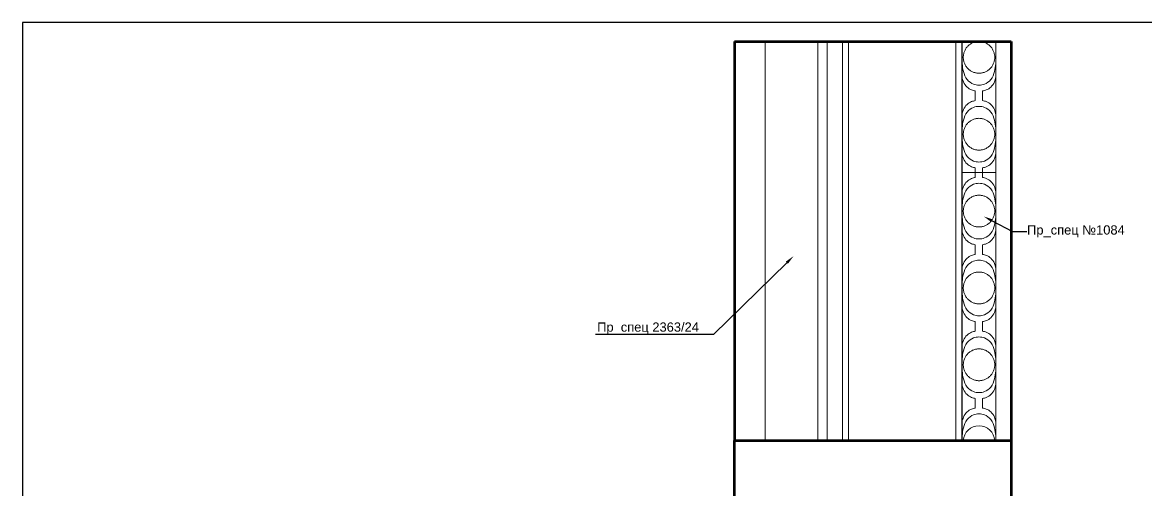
# Model space of a CAD drawing. Header units: millimetres. Extents: x 107 to 677, y -13925 to -13545.
# Drawn here: x 107 to 472.4, y -13697.6 to -13545.3 of the extents above; entities that cross this region are included whole.
import ezdxf
from ezdxf import colors
from ezdxf.entities.mleader import LeaderData, LeaderLine
from ezdxf.math import Vec2, Vec3

# ---------------------------------------------------------------- set-up
doc = ezdxf.new("R2010")
doc.units = ezdxf.units.MM
doc.layers.add('0_Ном._пера__7_Ном._пера__38', color=38, linetype='Continuous', lineweight=5)
doc.layers.add('линия 50', color=1, linetype='Continuous', lineweight=100)
doc.layers.add('кривые', color=7, linetype='Continuous', true_color=0xffffff)
doc.layers.add('размеры в модели', color=7, linetype='Continuous')
doc.styles.get("Standard").update_dxf_attribs({"font": 'arial.ttf'})

msp = doc.modelspace()

# ---------------------------------------------------------------- linework, layer by layer
at = {"color": 6, "ltscale": 1000}
msp.add_lwpolyline([(106.98, -13925.32), (676.98, -13925.32), (676.98, -13545.32), (106.98, -13545.32)], close=True, dxfattribs=at)
at = {"layer": '0_Ном._пера__7_Ном._пера__38', "color": 28, "linetype": 'Continuous', "lineweight": 0}
msp.add_line((425.39, -13681.33), (415.39, -13681.33), dxfattribs=at)
at = {"layer": 'кривые', "color": 7, "lineweight": 15}
for p, q in [((412.46, -13556.67), (412.46, -13551.5)), ((423.46, -13551.5), (423.46, -13556.67)), ((412.46, -13569.17), (412.46, -13556.67)), ((423.46, -13556.67), (423.46, -13569.17)), ((412.46, -13581.67), (412.46, -13569.17)), ((416.77, -13569.17), (416.77, -13567.6)), ((416.77, -13570.74), (416.77, -13569.17)), ((419.15, -13569.17), (419.15, -13567.6)), ((419.15, -13570.74), (419.15, -13569.17)), ((423.46, -13569.17), (423.46, -13581.67)), ((412.46, -13594.17), (412.46, -13581.67)), ((423.46, -13581.67), (423.46, -13594.17)), ((423.46, -13594.17), (412.46, -13594.17)), ((412.46, -13594.17), (423.46, -13594.17)), ((412.46, -13606.67), (412.46, -13594.17)), ((416.77, -13592.6), (416.77, -13594.17)), ((416.77, -13595.74), (416.77, -13594.17)), ((419.15, -13592.6), (419.15, -13594.17)), ((419.15, -13595.74), (419.15, -13594.17)), ((423.46, -13594.17), (423.46, -13606.67)), ((412.46, -13619.17), (412.46, -13606.67)), ((423.46, -13606.67), (423.46, -13619.17)), ((412.46, -13631.67), (412.46, -13619.17)), ((416.77, -13617.6), (416.77, -13619.17)), ((416.77, -13619.17), (416.77, -13620.74)), ((419.15, -13617.6), (419.15, -13619.17)), ((419.15, -13619.17), (419.15, -13620.74)), ((423.46, -13619.17), (423.46, -13631.67)), ((412.46, -13644.17), (412.46, -13631.67)), ((423.46, -13631.67), (423.46, -13644.17)), ((412.46, -13656.67), (412.46, -13644.17)), ((416.77, -13644.17), (416.77, -13642.6)), ((416.77, -13645.74), (416.77, -13644.17)), ((419.15, -13644.17), (419.15, -13642.6)), ((419.15, -13645.74), (419.15, -13644.17)), ((423.46, -13644.17), (423.46, -13656.67)), ((412.46, -13669.17), (412.46, -13656.67)), ((423.46, -13656.67), (423.46, -13669.17)), ((416.77, -13669.17), (416.77, -13667.6)), ((419.15, -13669.17), (419.15, -13667.6)), ((412.46, -13681.33), (412.46, -13669.17)), ((416.77, -13670.74), (416.77, -13669.17)), ((419.15, -13670.74), (419.15, -13669.17)), ((423.46, -13669.17), (423.46, -13681.33))]:
    msp.add_line(p, q, dxfattribs=at)
for points in [[(348.49, -13551.5), (348.49, -13681.33)], [(365.59, -13551.5), (365.59, -13681.33)], [(368.59, -13551.5), (368.59, -13681.33)], [(373.59, -13551.5), (373.59, -13681.33)], [(375.59, -13551.5), (375.59, -13681.33)], [(410.48, -13551.5), (410.48, -13681.33)], [(412.43, -13551.5), (412.43, -13681.33)], [(423.47, -13551.5), (423.47, -13681.33)]]:
    msp.add_lwpolyline(points, dxfattribs=at)
msp.add_lwpolyline([(412.87, -13681.33, -0.94622), (423.08, -13681.33, -0.027624)], format="xyb", dxfattribs=at)
for points, knots in [([(417.97, -13561.84), (423.09, -13561.84), (423.09, -13556.67), (423.09, -13551.5), (417.97, -13551.5), (412.86, -13551.5), (412.86, -13556.67), (412.86, -13561.84), (417.97, -13561.84)], [0, 0, 0, 14.363057, 14.363057, 28.726114, 28.726114, 43.089172, 43.089172, 57.452229, 57.452229, 57.452229]), ([(417.97, -13586.84), (423.09, -13586.84), (423.09, -13581.67), (423.09, -13576.5), (417.97, -13576.5), (412.86, -13576.5), (412.86, -13581.67), (412.86, -13586.84), (417.97, -13586.84)], [0, 0, 0, 14.363328, 14.363328, 28.726656, 28.726656, 43.089983, 43.089983, 57.453311, 57.453311, 57.453311]), ([(417.97, -13611.84), (423.09, -13611.84), (423.09, -13606.67), (423.09, -13601.5), (417.97, -13601.5), (412.86, -13601.5), (412.86, -13606.67), (412.86, -13611.84), (417.97, -13611.84)], [0, 0, 0, 14.363057, 14.363057, 28.726114, 28.726114, 43.089172, 43.089172, 57.452229, 57.452229, 57.452229]), ([(417.97, -13636.84), (423.09, -13636.84), (423.09, -13631.67), (423.09, -13626.5), (417.97, -13626.5), (412.86, -13626.5), (412.86, -13631.67), (412.86, -13636.84), (417.97, -13636.84)], [0, 0, 0, 14.362787, 14.362787, 28.725573, 28.725573, 43.08836, 43.08836, 57.451147, 57.451147, 57.451147]), ([(417.97, -13661.84), (423.09, -13661.84), (423.09, -13656.67), (423.09, -13651.5), (417.97, -13651.5), (412.86, -13651.5), (412.86, -13656.67), (412.86, -13661.84), (417.97, -13661.84)], [0, 0, 0, 14.363057, 14.363057, 28.726114, 28.726114, 43.089172, 43.089172, 57.452229, 57.452229, 57.452229])]:
    msp.add_rational_spline(points, [1, 0.707106781187, 1, 0.707106781187, 1, 0.707106781187, 1, 0.707106781187, 1], degree=2, knots=knots, dxfattribs=at)
for points, knots in [([(417.96, -13565.72), (417.36, -13565.72), (416.76, -13565.62), (416.19, -13565.4), (415.39, -13565.1), (414.66, -13564.56), (414.12, -13563.89), (413.51, -13563.12), (413.13, -13562.18), (412.89, -13561.22), (412.68, -13560.37), (412.58, -13559.5), (412.52, -13558.62), (412.47, -13557.97), (412.45, -13557.32), (412.46, -13556.67)], [978.526763, 978.526763, 978.526763, 978.526763, 979.526763, 979.526763, 979.526763, 980.526763, 980.526763, 980.526763, 981.526763, 981.526763, 981.526763, 982.526763, 982.526763, 982.526763, 983.526763, 983.526763, 983.526763, 983.526763]), ([(423.46, -13556.67), (423.47, -13557.32), (423.44, -13557.97), (423.39, -13558.62), (423.33, -13559.5), (423.23, -13560.37), (423.02, -13561.22), (422.78, -13562.18), (422.41, -13563.12), (421.79, -13563.89), (421.25, -13564.56), (420.52, -13565.1), (419.72, -13565.4), (419.16, -13565.62), (418.55, -13565.72), (417.96, -13565.72)], [973.526763, 973.526763, 973.526763, 973.526763, 974.526763, 974.526763, 974.526763, 975.526763, 975.526763, 975.526763, 976.526763, 976.526763, 976.526763, 977.526763, 977.526763, 977.526763, 978.526763, 978.526763, 978.526763, 978.526763]), ([(416.77, -13567.6), (416.36, -13567.54), (415.95, -13567.43), (415.57, -13567.28), (415.02, -13567.06), (414.51, -13566.75), (414.08, -13566.35), (413.59, -13565.88), (413.21, -13565.3), (412.94, -13564.67), (412.7, -13564.13), (412.53, -13563.56), (412.46, -13562.98)], [9.549019, 9.549019, 9.549019, 9.549019, 10.549019, 10.549019, 10.549019, 11.549019, 11.549019, 11.549019, 12.549019, 12.549019, 12.549019, 13.549019, 13.549019, 13.549019, 13.549019]), ([(419.15, -13567.6), (419.56, -13567.54), (419.96, -13567.43), (420.35, -13567.28), (420.89, -13567.06), (421.4, -13566.75), (421.83, -13566.35), (422.32, -13565.88), (422.7, -13565.3), (422.98, -13564.67), (423.22, -13564.13), (423.38, -13563.56), (423.46, -13562.98)], [9.549019, 9.549019, 9.549019, 9.549019, 10.549019, 10.549019, 10.549019, 11.549019, 11.549019, 11.549019, 12.549019, 12.549019, 12.549019, 13.549019, 13.549019, 13.549019, 13.549019]), ([(417.96, -13572.62), (417.36, -13572.63), (416.76, -13572.73), (416.19, -13572.94), (415.39, -13573.24), (414.66, -13573.78), (414.12, -13574.45), (413.51, -13575.22), (413.13, -13576.16), (412.89, -13577.12), (412.68, -13577.98), (412.58, -13578.85), (412.52, -13579.72), (412.47, -13580.37), (412.45, -13581.02), (412.46, -13581.67)], [1042.765607, 1042.765607, 1042.765607, 1042.765607, 1043.765607, 1043.765607, 1043.765607, 1044.765607, 1044.765607, 1044.765607, 1045.765607, 1045.765607, 1045.765607, 1046.765607, 1046.765607, 1046.765607, 1047.765607, 1047.765607, 1047.765607, 1047.765607]), ([(412.46, -13575.37), (412.53, -13574.78), (412.7, -13574.21), (412.94, -13573.67), (413.21, -13573.04), (413.59, -13572.46), (414.08, -13572), (414.51, -13571.6), (415.02, -13571.29), (415.57, -13571.07), (415.95, -13570.91), (416.36, -13570.8), (416.77, -13570.74)], [0, 0, 0, 0, 1, 1, 1, 2, 2, 2, 3, 3, 3, 4, 4, 4, 4]), ([(423.46, -13581.67), (423.47, -13581.02), (423.44, -13580.37), (423.39, -13579.72), (423.33, -13578.85), (423.23, -13577.98), (423.02, -13577.12), (422.78, -13576.16), (422.41, -13575.22), (421.79, -13574.45), (421.25, -13573.78), (420.52, -13573.24), (419.72, -13572.94), (419.16, -13572.73), (418.55, -13572.63), (417.96, -13572.62)], [1037.765607, 1037.765607, 1037.765607, 1037.765607, 1038.765607, 1038.765607, 1038.765607, 1039.765607, 1039.765607, 1039.765607, 1040.765607, 1040.765607, 1040.765607, 1041.765607, 1041.765607, 1041.765607, 1042.765607, 1042.765607, 1042.765607, 1042.765607]), ([(423.46, -13575.37), (423.38, -13574.78), (423.22, -13574.21), (422.98, -13573.67), (422.7, -13573.04), (422.32, -13572.46), (421.83, -13572), (421.4, -13571.6), (420.89, -13571.29), (420.35, -13571.07), (419.96, -13570.91), (419.56, -13570.8), (419.15, -13570.74)], [0, 0, 0, 0, 1, 1, 1, 2, 2, 2, 3, 3, 3, 4, 4, 4, 4]), ([(412.46, -13581.67), (412.45, -13582.32), (412.47, -13582.97), (412.52, -13583.62), (412.58, -13584.5), (412.68, -13585.37), (412.89, -13586.22), (413.13, -13587.18), (413.51, -13588.12), (414.12, -13588.89), (414.66, -13589.56), (415.39, -13590.1), (416.19, -13590.4), (416.76, -13590.62), (417.36, -13590.72), (417.96, -13590.72)], [1047.765607, 1047.765607, 1047.765607, 1047.765607, 1048.765607, 1048.765607, 1048.765607, 1049.765607, 1049.765607, 1049.765607, 1050.765607, 1050.765607, 1050.765607, 1051.765607, 1051.765607, 1051.765607, 1052.765607, 1052.765607, 1052.765607, 1052.765607]), ([(417.96, -13590.72), (418.55, -13590.72), (419.16, -13590.62), (419.72, -13590.4), (420.52, -13590.1), (421.25, -13589.56), (421.79, -13588.89), (422.41, -13588.12), (422.78, -13587.18), (423.02, -13586.22), (423.23, -13585.37), (423.33, -13584.5), (423.39, -13583.62), (423.44, -13582.97), (423.47, -13582.32), (423.46, -13581.67)], [1052.765607, 1052.765607, 1052.765607, 1052.765607, 1053.765607, 1053.765607, 1053.765607, 1054.765607, 1054.765607, 1054.765607, 1055.765607, 1055.765607, 1055.765607, 1056.765607, 1056.765607, 1056.765607, 1057.765607, 1057.765607, 1057.765607, 1057.765607]), ([(412.46, -13587.98), (412.53, -13588.56), (412.7, -13589.13), (412.94, -13589.67), (413.21, -13590.3), (413.59, -13590.88), (414.08, -13591.35), (414.51, -13591.75), (415.02, -13592.06), (415.57, -13592.28), (415.95, -13592.43), (416.36, -13592.54), (416.77, -13592.6)], [0, 0, 0, 0, 1, 1, 1, 2, 2, 2, 3, 3, 3, 4, 4, 4, 4]), ([(423.46, -13587.98), (423.38, -13588.56), (423.22, -13589.13), (422.98, -13589.67), (422.7, -13590.3), (422.32, -13590.88), (421.83, -13591.35), (421.4, -13591.75), (420.89, -13592.06), (420.35, -13592.28), (419.96, -13592.43), (419.56, -13592.54), (419.15, -13592.6)], [0, 0, 0, 0, 1, 1, 1, 2, 2, 2, 3, 3, 3, 4, 4, 4, 4]), ([(417.96, -13597.62), (417.36, -13597.63), (416.76, -13597.73), (416.19, -13597.94), (415.39, -13598.24), (414.66, -13598.78), (414.12, -13599.45), (413.51, -13600.22), (413.13, -13601.16), (412.89, -13602.12), (412.68, -13602.98), (412.58, -13603.85), (412.52, -13604.72), (412.47, -13605.37), (412.45, -13606.02), (412.46, -13606.67)], [1500.262017, 1500.262017, 1500.262017, 1500.262017, 1501.262017, 1501.262017, 1501.262017, 1502.262017, 1502.262017, 1502.262017, 1503.262017, 1503.262017, 1503.262017, 1504.262017, 1504.262017, 1504.262017, 1505.262017, 1505.262017, 1505.262017, 1505.262017]), ([(412.46, -13600.37), (412.53, -13599.78), (412.7, -13599.21), (412.94, -13598.67), (413.21, -13598.04), (413.59, -13597.46), (414.08, -13597), (414.51, -13596.6), (415.02, -13596.29), (415.57, -13596.07), (415.95, -13595.91), (416.36, -13595.8), (416.77, -13595.74)], [0, 0, 0, 0, 1, 1, 1, 2, 2, 2, 3, 3, 3, 4, 4, 4, 4]), ([(423.46, -13606.67), (423.47, -13606.02), (423.44, -13605.37), (423.39, -13604.72), (423.33, -13603.85), (423.23, -13602.98), (423.02, -13602.12), (422.78, -13601.16), (422.41, -13600.22), (421.79, -13599.45), (421.25, -13598.78), (420.52, -13598.24), (419.72, -13597.94), (419.16, -13597.73), (418.55, -13597.63), (417.96, -13597.62)], [1495.262017, 1495.262017, 1495.262017, 1495.262017, 1496.262017, 1496.262017, 1496.262017, 1497.262017, 1497.262017, 1497.262017, 1498.262017, 1498.262017, 1498.262017, 1499.262017, 1499.262017, 1499.262017, 1500.262017, 1500.262017, 1500.262017, 1500.262017]), ([(423.46, -13600.37), (423.38, -13599.78), (423.22, -13599.21), (422.98, -13598.67), (422.7, -13598.04), (422.32, -13597.46), (421.83, -13597), (421.4, -13596.6), (420.89, -13596.29), (420.35, -13596.07), (419.96, -13595.91), (419.56, -13595.8), (419.15, -13595.74)], [0, 0, 0, 0, 1, 1, 1, 2, 2, 2, 3, 3, 3, 4, 4, 4, 4]), ([(412.46, -13606.67), (412.45, -13607.32), (412.47, -13607.97), (412.52, -13608.62), (412.58, -13609.5), (412.68, -13610.37), (412.89, -13611.22), (413.13, -13612.18), (413.51, -13613.12), (414.12, -13613.89), (414.66, -13614.56), (415.39, -13615.1), (416.19, -13615.4), (416.76, -13615.62), (417.36, -13615.72), (417.96, -13615.72)], [1505.262017, 1505.262017, 1505.262017, 1505.262017, 1506.262017, 1506.262017, 1506.262017, 1507.262017, 1507.262017, 1507.262017, 1508.262017, 1508.262017, 1508.262017, 1509.262017, 1509.262017, 1509.262017, 1510.262017, 1510.262017, 1510.262017, 1510.262017]), ([(417.96, -13615.72), (418.55, -13615.72), (419.16, -13615.62), (419.72, -13615.4), (420.52, -13615.1), (421.25, -13614.56), (421.79, -13613.89), (422.41, -13613.12), (422.78, -13612.18), (423.02, -13611.22), (423.23, -13610.37), (423.33, -13609.5), (423.39, -13608.62), (423.44, -13607.97), (423.47, -13607.32), (423.46, -13606.67)], [1510.262017, 1510.262017, 1510.262017, 1510.262017, 1511.262017, 1511.262017, 1511.262017, 1512.262017, 1512.262017, 1512.262017, 1513.262017, 1513.262017, 1513.262017, 1514.262017, 1514.262017, 1514.262017, 1515.262017, 1515.262017, 1515.262017, 1515.262017]), ([(412.46, -13612.98), (412.53, -13613.56), (412.7, -13614.13), (412.94, -13614.67), (413.21, -13615.3), (413.59, -13615.88), (414.08, -13616.35), (414.51, -13616.75), (415.02, -13617.06), (415.57, -13617.28), (415.95, -13617.43), (416.36, -13617.54), (416.77, -13617.6)], [0, 0, 0, 0, 1, 1, 1, 2, 2, 2, 3, 3, 3, 4, 4, 4, 4]), ([(423.46, -13612.98), (423.38, -13613.56), (423.22, -13614.13), (422.98, -13614.67), (422.7, -13615.3), (422.32, -13615.88), (421.83, -13616.35), (421.4, -13616.75), (420.89, -13617.06), (420.35, -13617.28), (419.96, -13617.43), (419.56, -13617.54), (419.15, -13617.6)], [0, 0, 0, 0, 1, 1, 1, 2, 2, 2, 3, 3, 3, 4, 4, 4, 4]), ([(412.46, -13631.67), (412.45, -13631.02), (412.47, -13630.37), (412.52, -13629.72), (412.58, -13628.85), (412.68, -13627.98), (412.89, -13627.12), (413.13, -13626.16), (413.51, -13625.22), (414.12, -13624.45), (414.66, -13623.78), (415.39, -13623.24), (416.19, -13622.94), (416.76, -13622.73), (417.36, -13622.63), (417.96, -13622.62)], [682.332539, 682.332539, 682.332539, 682.332539, 683.332539, 683.332539, 683.332539, 684.332539, 684.332539, 684.332539, 685.332539, 685.332539, 685.332539, 686.332539, 686.332539, 686.332539, 687.332539, 687.332539, 687.332539, 687.332539]), ([(416.77, -13620.74), (416.36, -13620.8), (415.95, -13620.91), (415.57, -13621.07), (415.02, -13621.29), (414.51, -13621.6), (414.08, -13622), (413.59, -13622.46), (413.21, -13623.04), (412.94, -13623.67), (412.7, -13624.21), (412.53, -13624.78), (412.46, -13625.37)], [9.549363, 9.549363, 9.549363, 9.549363, 10.549363, 10.549363, 10.549363, 11.549363, 11.549363, 11.549363, 12.549363, 12.549363, 12.549363, 13.549363, 13.549363, 13.549363, 13.549363]), ([(417.96, -13622.62), (418.55, -13622.63), (419.16, -13622.73), (419.72, -13622.94), (420.52, -13623.24), (421.25, -13623.78), (421.79, -13624.45), (422.41, -13625.22), (422.78, -13626.16), (423.02, -13627.12), (423.23, -13627.98), (423.33, -13628.85), (423.39, -13629.72), (423.44, -13630.37), (423.47, -13631.02), (423.46, -13631.67)], [687.332539, 687.332539, 687.332539, 687.332539, 688.332539, 688.332539, 688.332539, 689.332539, 689.332539, 689.332539, 690.332539, 690.332539, 690.332539, 691.332539, 691.332539, 691.332539, 692.332539, 692.332539, 692.332539, 692.332539]), ([(419.15, -13620.74), (419.56, -13620.8), (419.96, -13620.91), (420.35, -13621.07), (420.89, -13621.29), (421.4, -13621.6), (421.83, -13622), (422.32, -13622.46), (422.7, -13623.04), (422.98, -13623.67), (423.22, -13624.21), (423.38, -13624.78), (423.46, -13625.37)], [9.549363, 9.549363, 9.549363, 9.549363, 10.549363, 10.549363, 10.549363, 11.549363, 11.549363, 11.549363, 12.549363, 12.549363, 12.549363, 13.549363, 13.549363, 13.549363, 13.549363]), ([(417.96, -13640.72), (417.36, -13640.72), (416.76, -13640.62), (416.19, -13640.4), (415.39, -13640.1), (414.66, -13639.56), (414.12, -13638.89), (413.51, -13638.12), (413.13, -13637.18), (412.89, -13636.22), (412.68, -13635.37), (412.58, -13634.5), (412.52, -13633.62), (412.47, -13632.97), (412.45, -13632.32), (412.46, -13631.67)], [1564.500862, 1564.500862, 1564.500862, 1564.500862, 1565.500862, 1565.500862, 1565.500862, 1566.500862, 1566.500862, 1566.500862, 1567.500862, 1567.500862, 1567.500862, 1568.500862, 1568.500862, 1568.500862, 1569.500862, 1569.500862, 1569.500862, 1569.500862]), ([(423.46, -13631.67), (423.47, -13632.32), (423.44, -13632.97), (423.39, -13633.62), (423.33, -13634.5), (423.23, -13635.37), (423.02, -13636.22), (422.78, -13637.18), (422.41, -13638.12), (421.79, -13638.89), (421.25, -13639.56), (420.52, -13640.1), (419.72, -13640.4), (419.16, -13640.62), (418.55, -13640.72), (417.96, -13640.72)], [1559.500862, 1559.500862, 1559.500862, 1559.500862, 1560.500862, 1560.500862, 1560.500862, 1561.500862, 1561.500862, 1561.500862, 1562.500862, 1562.500862, 1562.500862, 1563.500862, 1563.500862, 1563.500862, 1564.500862, 1564.500862, 1564.500862, 1564.500862]), ([(416.77, -13642.6), (416.36, -13642.54), (415.95, -13642.43), (415.57, -13642.28), (415.02, -13642.06), (414.51, -13641.75), (414.08, -13641.35), (413.59, -13640.88), (413.21, -13640.3), (412.94, -13639.67), (412.7, -13639.13), (412.53, -13638.56), (412.46, -13637.98)], [9.549019, 9.549019, 9.549019, 9.549019, 10.549019, 10.549019, 10.549019, 11.549019, 11.549019, 11.549019, 12.549019, 12.549019, 12.549019, 13.549019, 13.549019, 13.549019, 13.549019]), ([(419.15, -13642.6), (419.56, -13642.54), (419.96, -13642.43), (420.35, -13642.28), (420.89, -13642.06), (421.4, -13641.75), (421.83, -13641.35), (422.32, -13640.88), (422.7, -13640.3), (422.98, -13639.67), (423.22, -13639.13), (423.38, -13638.56), (423.46, -13637.98)], [9.549019, 9.549019, 9.549019, 9.549019, 10.549019, 10.549019, 10.549019, 11.549019, 11.549019, 11.549019, 12.549019, 12.549019, 12.549019, 13.549019, 13.549019, 13.549019, 13.549019]), ([(412.46, -13650.37), (412.53, -13649.78), (412.7, -13649.21), (412.94, -13648.67), (413.21, -13648.04), (413.59, -13647.46), (414.08, -13647), (414.51, -13646.6), (415.02, -13646.29), (415.57, -13646.07), (415.95, -13645.91), (416.36, -13645.8), (416.77, -13645.74)], [0, 0, 0, 0, 1, 1, 1, 2, 2, 2, 3, 3, 3, 4, 4, 4, 4]), ([(423.46, -13650.37), (423.38, -13649.78), (423.22, -13649.21), (422.98, -13648.67), (422.7, -13648.04), (422.32, -13647.46), (421.83, -13647), (421.4, -13646.6), (420.89, -13646.29), (420.35, -13646.07), (419.96, -13645.91), (419.56, -13645.8), (419.15, -13645.74)], [0, 0, 0, 0, 1, 1, 1, 2, 2, 2, 3, 3, 3, 4, 4, 4, 4]), ([(417.96, -13647.62), (417.36, -13647.63), (416.76, -13647.73), (416.19, -13647.94), (415.39, -13648.24), (414.66, -13648.78), (414.12, -13649.45), (413.51, -13650.22), (413.13, -13651.16), (412.89, -13652.12), (412.68, -13652.98), (412.58, -13653.85), (412.52, -13654.72), (412.47, -13655.37), (412.45, -13656.02), (412.46, -13656.67)], [25, 25, 25, 25, 26, 26, 26, 27, 27, 27, 28, 28, 28, 29, 29, 29, 30, 30, 30, 30]), ([(423.46, -13656.67), (423.47, -13656.02), (423.44, -13655.37), (423.39, -13654.72), (423.33, -13653.85), (423.23, -13652.98), (423.02, -13652.12), (422.78, -13651.16), (422.41, -13650.22), (421.79, -13649.45), (421.25, -13648.78), (420.52, -13648.24), (419.72, -13647.94), (419.16, -13647.73), (418.55, -13647.63), (417.96, -13647.62)], [20, 20, 20, 20, 21, 21, 21, 22, 22, 22, 23, 23, 23, 24, 24, 24, 25, 25, 25, 25]), ([(412.46, -13656.67), (412.45, -13657.32), (412.47, -13657.97), (412.52, -13658.62), (412.58, -13659.5), (412.68, -13660.37), (412.89, -13661.22), (413.13, -13662.18), (413.51, -13663.12), (414.12, -13663.89), (414.66, -13664.56), (415.39, -13665.1), (416.19, -13665.4), (416.76, -13665.62), (417.36, -13665.72), (417.96, -13665.72)], [10, 10, 10, 10, 11, 11, 11, 12, 12, 12, 13, 13, 13, 14, 14, 14, 15, 15, 15, 15]), ([(417.96, -13665.72), (418.55, -13665.72), (419.16, -13665.62), (419.72, -13665.4), (420.52, -13665.1), (421.25, -13664.56), (421.79, -13663.89), (422.41, -13663.12), (422.78, -13662.18), (423.02, -13661.22), (423.23, -13660.37), (423.33, -13659.5), (423.39, -13658.62), (423.44, -13657.97), (423.47, -13657.32), (423.46, -13656.67)], [15, 15, 15, 15, 16, 16, 16, 17, 17, 17, 18, 18, 18, 19, 19, 19, 20, 20, 20, 20]), ([(416.77, -13667.6), (416.36, -13667.54), (415.95, -13667.43), (415.57, -13667.28), (415.02, -13667.06), (414.51, -13666.75), (414.08, -13666.35), (413.59, -13665.88), (413.21, -13665.3), (412.94, -13664.67), (412.7, -13664.13), (412.53, -13663.56), (412.46, -13662.98)], [9.549019, 9.549019, 9.549019, 9.549019, 10.549019, 10.549019, 10.549019, 11.549019, 11.549019, 11.549019, 12.549019, 12.549019, 12.549019, 13.549019, 13.549019, 13.549019, 13.549019]), ([(419.15, -13667.6), (419.56, -13667.54), (419.96, -13667.43), (420.35, -13667.28), (420.89, -13667.06), (421.4, -13666.75), (421.83, -13666.35), (422.32, -13665.88), (422.7, -13665.3), (422.98, -13664.67), (423.22, -13664.13), (423.38, -13663.56), (423.46, -13662.98)], [9.549019, 9.549019, 9.549019, 9.549019, 10.549019, 10.549019, 10.549019, 11.549019, 11.549019, 11.549019, 12.549019, 12.549019, 12.549019, 13.549019, 13.549019, 13.549019, 13.549019]), ([(412.46, -13675.37), (412.53, -13674.78), (412.7, -13674.21), (412.94, -13673.67), (413.21, -13673.04), (413.59, -13672.46), (414.08, -13672), (414.51, -13671.6), (415.02, -13671.29), (415.57, -13671.07), (415.95, -13670.91), (416.36, -13670.8), (416.77, -13670.74)], [0, 0, 0, 0, 1, 1, 1, 2, 2, 2, 3, 3, 3, 4, 4, 4, 4]), ([(423.46, -13675.37), (423.38, -13674.78), (423.22, -13674.21), (422.98, -13673.67), (422.7, -13673.04), (422.32, -13672.46), (421.83, -13672), (421.4, -13671.6), (420.89, -13671.29), (420.35, -13671.07), (419.96, -13670.91), (419.56, -13670.8), (419.15, -13670.74)], [0, 0, 0, 0, 1, 1, 1, 2, 2, 2, 3, 3, 3, 4, 4, 4, 4]), ([(412.45, -13681.33), (412.46, -13680.79), (412.48, -13680.26), (412.52, -13679.72), (412.58, -13678.85), (412.68, -13677.98), (412.89, -13677.12), (413.13, -13676.16), (413.51, -13675.22), (414.12, -13674.45), (414.66, -13673.78), (415.39, -13673.24), (416.19, -13672.94), (416.76, -13672.73), (417.36, -13672.63), (417.96, -13672.62)], [790.984285, 790.984285, 790.984285, 790.984285, 791.810228, 791.810228, 791.810228, 792.810228, 792.810228, 792.810228, 793.810228, 793.810228, 793.810228, 794.810228, 794.810228, 794.810228, 795.810228, 795.810228, 795.810228, 795.810228]), ([(417.96, -13672.62), (418.55, -13672.63), (419.16, -13672.73), (419.72, -13672.94), (420.52, -13673.24), (421.25, -13673.78), (421.79, -13674.45), (422.41, -13675.22), (422.78, -13676.16), (423.02, -13677.12), (423.23, -13677.98), (423.33, -13678.85), (423.39, -13679.72), (423.43, -13680.26), (423.46, -13680.79), (423.46, -13681.33)], [795.810228, 795.810228, 795.810228, 795.810228, 796.810228, 796.810228, 796.810228, 797.810228, 797.810228, 797.810228, 798.810228, 798.810228, 798.810228, 799.810228, 799.810228, 799.810228, 800.636274, 800.636274, 800.636274, 800.636274])]:
    msp.add_open_spline(points, degree=3, knots=knots, dxfattribs=at)
at = {"layer": 'линия 50', "color": 7}
msp.add_line((338.45, -13551.5), (428.43, -13551.5), dxfattribs=at)
at = {"layer": 'линия 50', "color": 7, "flags": 128}
for points in [[(338.45, -13551.5), (338.46, -13681.33)], [(428.43, -13551.5), (428.43, -13681.33)], [(338.43, -13808.92), (338.43, -13681.33), (428.43, -13681.33), (428.43, -13808.92)]]:
    msp.add_lwpolyline(points, dxfattribs=at)

# ---------------------------------------------------------------- leaders
at = {"layer": 'размеры в модели', "color": 7, "ltscale": 1000}
ml = msp.add_multileader_mtext('Standard', dxfattribs=at)
ml.set_content('\\A1;Пр_спец №1084', color=7)
ml.set_leader_properties()
ml.build(insert=Vec2(0, 0))
ml.multileader.update_dxf_attribs({"text_right_attachment_type": 6, "dogleg_length": 0.36, "arrow_head_size": 3})
ctx = ml.context
ctx.base_point, ctx.char_height, ctx.arrow_head_size, ctx.landing_gap_size, ctx.plane_origin = Vec3(433.52, -13613.28), 3, 3, 0.09, Vec3(405.46, -13646.54)
ctx.right_attachment = 6
notes = []
notes.append((ctx, [(1, (1, 1, 0), (428.85, -13613.28), (1, 0), 4.68, [(0, [(419.55, -13608.43)], 0, [])])]))
ctx.mtext.insert, ctx.mtext.flow_direction = Vec3(433.61, -13611.3), 5
ml = msp.add_multileader_mtext('Standard', dxfattribs=at)
ml.set_content('\\A1;Пр_спец {\\A0;\\C256;\\c0;2363/24}', color=7)
ml.set_leader_properties()
ml.build(insert=Vec2(0, 0))
ml.multileader.update_dxf_attribs({"text_right_attachment_type": 6, "dogleg_length": 0.36, "arrow_head_size": 3})
ctx = ml.context
ctx.base_point, ctx.char_height, ctx.arrow_head_size, ctx.landing_gap_size, ctx.plane_origin = Vec3(294.22, -13644.94), 3, 3, 0.09, Vec3(325.62, -13676.01)
ctx.right_attachment, ctx.text_align_type = 6, 2
notes.append((ctx, [(0, (1, 1, 0), (331.68, -13646.85), (-1, 0), 4.68, [(0, [(357.64, -13621.35)], 0, [])])]))
ctx.mtext.insert, ctx.mtext.alignment, ctx.mtext.flow_direction = Vec3(326.91, -13642.9), 3, 5
for ctx, leaders in notes:
    for number, flags, end, landing, length, lines in leaders:
        leader = LeaderData()
        leader.index, (leader.has_last_leader_line, leader.has_dogleg_vector, leader.attachment_direction) = number, flags
        leader.last_leader_point, leader.dogleg_vector, leader.dogleg_length = Vec3(end), Vec3(landing), length
        for number, points, colour, breaks in lines:
            line = LeaderLine()
            line.index, line.vertices, line.color, line.breaks = number, Vec3.list(points), colors.encode_raw_color(colour), breaks
            leader.lines.append(line)
        ctx.leaders.append(leader)

doc.saveas('drawing.dxf')
